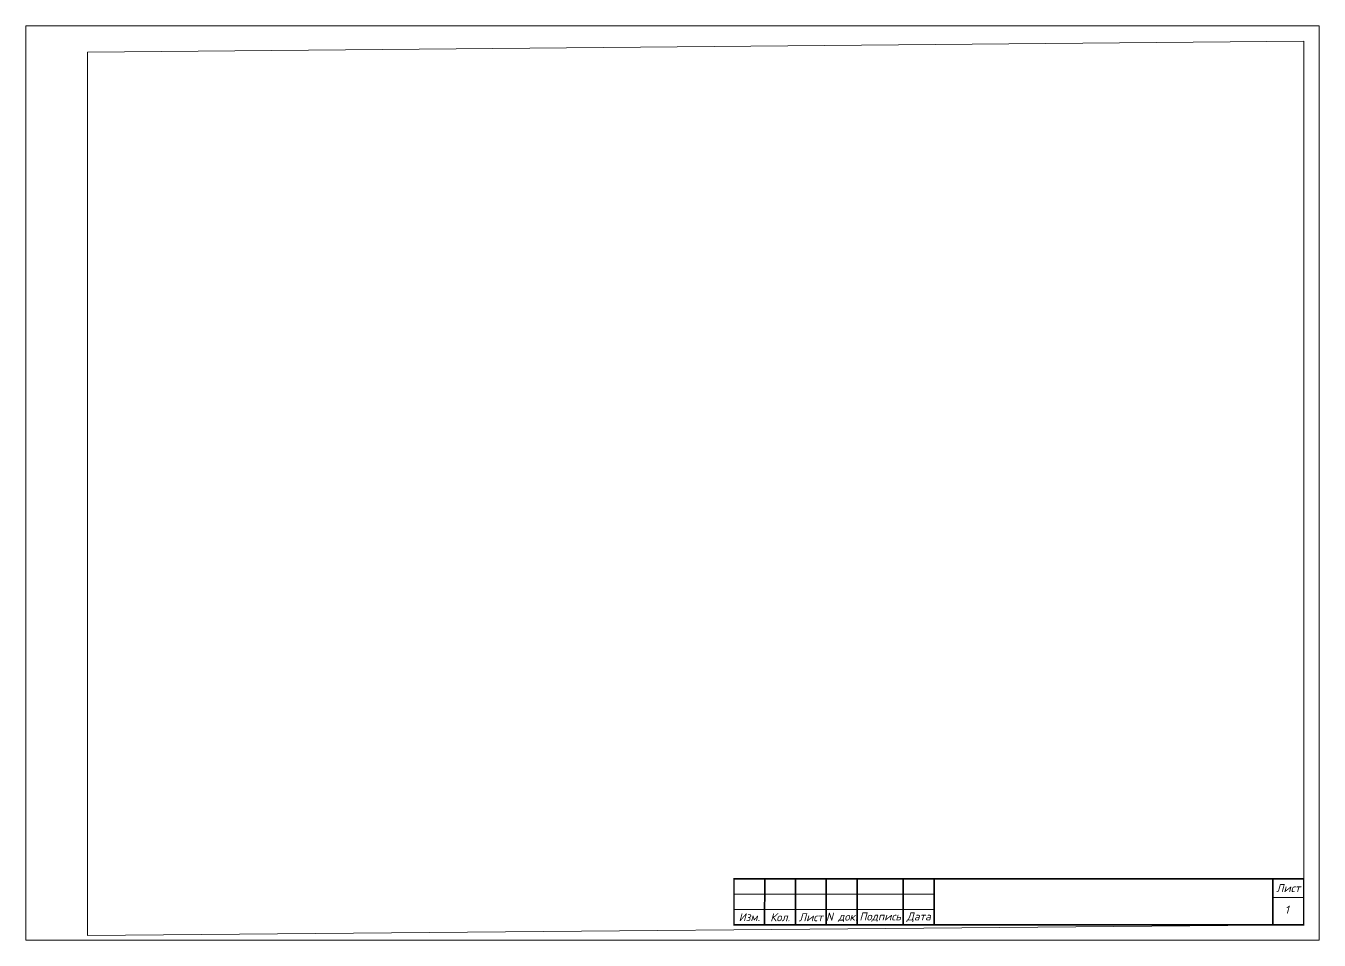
# Model space of a CAD drawing. Header units: millimetres. Extents: x -455656 to 9247092, y 0 to 412358.
# Drawn here: x -455656 to -413655, y 356801 to 386501 of the extents above; entities that cross this region are included whole.
import ezdxf

# ---------------------------------------------------------------- set-up
doc = ezdxf.new("R2010")
doc.units = ezdxf.units.MM
doc.header["$MEASUREMENT"] = 0
doc.layers.get('0').update_dxf_attribs({"color": 250, "lineweight": 9})
doc.layers.add('STAMP', color=250, linetype='Continuous', lineweight=18)
doc.styles.add('Вектор 5.0', font='isocpeui.ttf', dxfattribs={"height": 5})

msp = doc.modelspace()

# ---------------------------------------------------------------- linework, layer by layer
at = {"lineweight": 0}
for points in [[(-455656.5, 356801), (-413656.5, 356801), (-413656.5, 386501), (-455656.5, 386501)], [(-455655.2, 356801.1), (-413655.2, 356801.1), (-413655.2, 386501.1), (-455655.2, 386501.1)], [(-453656.5, 385651), (-414156.5, 386001), (-414156.5, 357301), (-453656.5, 356951)], [(-453655.2, 385651.1), (-414155.2, 386001.1), (-414155.2, 357301.1), (-453655.2, 356951.1)]]:
    msp.add_lwpolyline(points, close=True, dxfattribs=at)
at = {"layer": 'STAMP', "lineweight": 35}
for p, q in [((-431660.5, 358794.4), (-431663, 357301.1)), ((-430660.3, 358794.4), (-430660.3, 357301.1)), ((-429660.1, 358794.4), (-429662.6, 357301.1)), ((-428659.8, 358794.4), (-428659.8, 357301.1)), ((-427159.5, 358794.4), (-427159.5, 357301.1)), ((-426159.3, 358794.4), (-426159.3, 357301.1)), ((-415156.7, 358794.4), (-415156.7, 357301.1))]:
    msp.add_line(p, q, dxfattribs=at)
at = {"layer": 'STAMP', "lineweight": 13}
for p, q in [((-432660.7, 358294.3), (-426159.3, 358294.3)), ((-415138, 358188.8), (-414156.5, 358188.8)), ((-432660.7, 357794.2), (-426159.3, 357794.2)), ((-432660.7, 357294.1), (-426159.3, 357294.1))]:
    msp.add_line(p, q, dxfattribs=at)
at = {"layer": 'STAMP', "const_width": 50}
msp.add_lwpolyline([(-432656.5, 357301.1), (-414156.5, 357301.1), (-414156.5, 358794.4), (-432656.5, 358794.4)], close=True, dxfattribs=at)

# ---------------------------------------------------------------- texts
at = {"layer": 'STAMP', "style": 'Вектор 5.0'}
msp.add_text('1', height=260, dxfattribs=at).set_placement((-414770.2, 357659))
at = {"layer": 'STAMP', "char_height": 260, "attachment_point": 5, "style": 'Вектор 5.0'}
for s, insert, width in [('Лист', (-414656.6, 358491.6), 1000.23), ('Изм.', (-432161.9, 357547.7), 997.734), ('Кол.', (-431161.2, 357544.1), 1001.901), ('Лист', (-430161, 357544.1), 998.558), ('N док.', (-429161.2, 357544.1), 1002.737), ('Подпись', (-427909.7, 357550.3), 1500.344), ('Дата', (-426659.4, 357544.1), 1000.23)]:
    msp.add_mtext(s, dxfattribs=dict(at, insert=insert, width=width))

doc.saveas('drawing.dxf')
